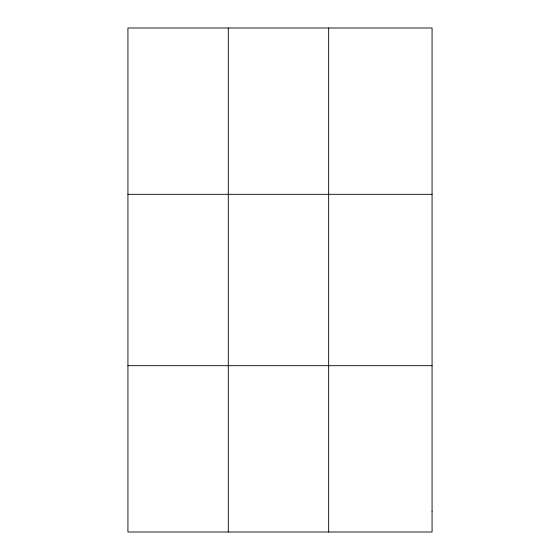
<?xml version="1.0" encoding="UTF-8"?>
<svg xmlns="http://www.w3.org/2000/svg" width="560" height="560" viewBox="0 0 560 560"><rect width="100%" height="100%" fill="white"/><g stroke="black" fill="none" stroke-linecap="round" stroke-linejoin="round"><path stroke-width="0.84" d="M228.298 28L228.298 532M328.664 28L328.664 532M127.932 194.32L432.068 194.32M127.932 365.68L432.068 365.68M432.068 511.21L432.068 532L127.932 532L127.932 28L432.068 28L432.068 511.21"/></g></svg>
